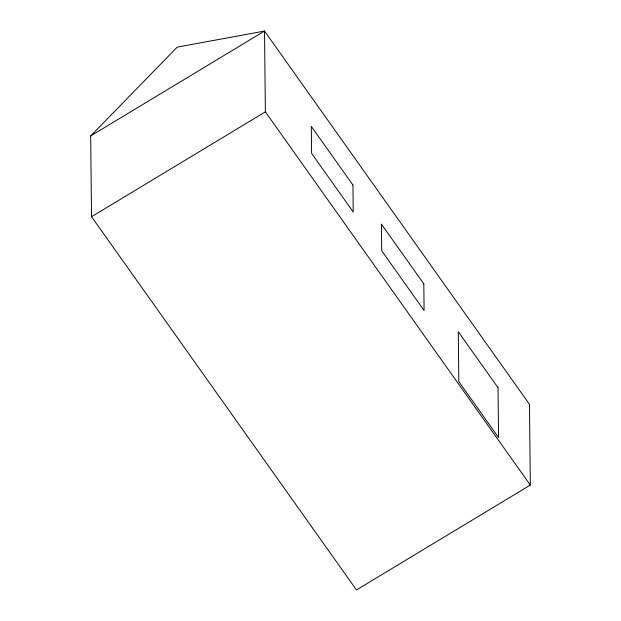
<?xml version="1.0" encoding="UTF-8"?>
<svg xmlns="http://www.w3.org/2000/svg" width="621" height="621" viewBox="0 0 621 621"><rect width="100%" height="100%" fill="white"/><g stroke="black" fill="none" stroke-linecap="round" stroke-linejoin="round"><path stroke-width="0.93" d="M90.689 135.929L177.226 47.134L264.523 31.05L529.465 404.279L530.311 485.071L356.477 589.95L91.535 216.721L90.689 135.929L264.523 31.05L265.369 111.842L530.311 485.071M91.535 216.721L265.369 111.842M498.034 387.721L458.29 331.738L458.81 381.558L498.554 437.541L498.034 387.721M423.817 283.851L381.426 224.134L381.705 250.791L424.096 310.508L423.817 283.851M352.945 185.066L311.307 126.412L311.595 153.34L353.225 211.994L352.945 185.066"/></g></svg>
